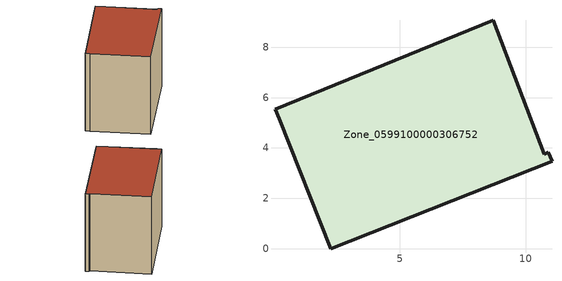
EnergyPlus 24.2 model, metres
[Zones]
Zone_0599100000306752
 floor ground (C_G): 8.71,9.07 10.74,3.75 10.9,3.82 11.05,3.47 2.24,0 0.2,5.15 0.03,5.54 z0
 wall outside (C_F): 8.71,9.07 0.03,5.54 0.2,5.15 2.24,0 11.05,3.47 10.9,3.82 10.74,3.75 8.71,9.07 z0:7.91
 roof outside (C_R): 10.74,3.75 8.71,9.07 0.03,5.54 0.2,5.15 2.24,0 11.05,3.47 10.9,3.82 z7.91
[BUILDING]
Pand.0599100000306752: North Axis=0; Terrain=City; Loads Convergence Tolerance Value=0.04; Temperature Convergence Tolerance Value=0.4; Solar Distribution=FullExterior; Maximum Number of Warmup Days=25; Minimum Number of Warmup Days=1
[Site:Location]
Rotterdam.The.Hague.AP_ZH_NLD Design_Conditions: Latitude=51.96; Longitude=4.45; Time Zone=1; Elevation=-4.5
[SITE:GROUNDTEMPERATURE:BUILDINGSURFACE]
18, 18, 18, 18, 18, 18, 18, 18, 18, 18, 18, 18
[MATERIAL] Thermal Absorptance=0.9; Solar Absorptance=0.7; Visible Absorptance=0.7
Name | Roughness | Thickness | Conductivity | Density | Specific Heat
G.TC.1975-1991 | MediumSmooth | 0.15 | 0.288461 | 540 | 1210
F.TC.1975-1991 | Rough | 0.3 | 0.230769 | 1920 | 840
R.TC.1975-1991 | MediumRough | 0.2 | 0.153846 | 1500 | 1000
[CONSTRUCTION]
C_G: G.TC.1975-1991
C_F: F.TC.1975-1991
C_R: R.TC.1975-1991
[ZONE]
Zone_0599100000306752: Type=1; Multiplier=1; Ceiling Height=Autocalculate; Volume=Autocalculate; Floor Area=autocalculate; Part of Total Floor Area=Yes
[ZONEINFILTRATION:DESIGNFLOWRATE]
Infil_Zone_0599100000306752: Zone or ZoneList or Space or SpaceList=Zone_0599100000306752; Schedule=AlwaysOn; Design Flow Rate Calculation Method=Flow/Area; Flow Rate per Floor Area=0.003; Constant Term Coefficient=1; Temperature Term Coefficient=0; Velocity Term Coefficient=0; Velocity Squared Term Coefficient=0
[HVACTEMPLATE:ZONE:IDEALLOADSAIRSYSTEM]
Zone_0599100000306752: Maximum Heating Supply Air Temperature=50; Minimum Cooling Supply Air Temperature=13; Maximum Heating Supply Air Humidity Ratio=0.0156; Minimum Cooling Supply Air Humidity Ratio=0.0077; Heating Limit=NoLimit; Cooling Limit=NoLimit; Dehumidification Control Type=ConstantSensibleHeatRatio; Cooling Sensible Heat Ratio=0.7; Dehumidification Setpoint=60; Humidification Control Type=None; Humidification Setpoint=30; Outdoor Air Method=None; Outdoor Air Flow Rate per Person=0.00944; Outdoor Air Flow Rate per Zone Floor Area=0; Outdoor Air Flow Rate per Zone=0; Demand Controlled Ventilation Type=None; Outdoor Air Economizer Type=NoEconomizer; Heat Recovery Type=None; Sensible Heat Recovery Effectiveness=0.7; Latent Heat Recovery Effectiveness=0.65
[ZONECONTROL:THERMOSTAT]
ThermostatControl_Zone_0599100000306752: Zone or ZoneList=Zone_0599100000306752; Control Type Schedule=DualSetpointControlType; Control 1=Thermostat_Zone_0599100000306752; Temperature Difference Between Cutout And Setpoint=0
[THERMOSTATSETPOINT:DUALSETPOINT]
Thermostat_Zone_0599100000306752: Heating Setpoint Temperature Schedule=HeatingSetpoint_Zone_0599100000306752; Cooling Setpoint Temperature Schedule=CoolingSetpoint_Zone_0599100000306752
[SCHEDULE:COMPACT]
HeatingSetpoint_Zone_0599100000306752: Through: 12/31, For: AllDays, Until: 24:00, 21
CoolingSetpoint_Zone_0599100000306752: Through: 12/31, For: AllDays, Until: 24:00, 24
DualSetpointControlType: Through: 12/31, For: AllDays, Until: 24:00, 4
AlwaysOn: Through: 12/31, For: AllDays, Until: 24:00, 1
